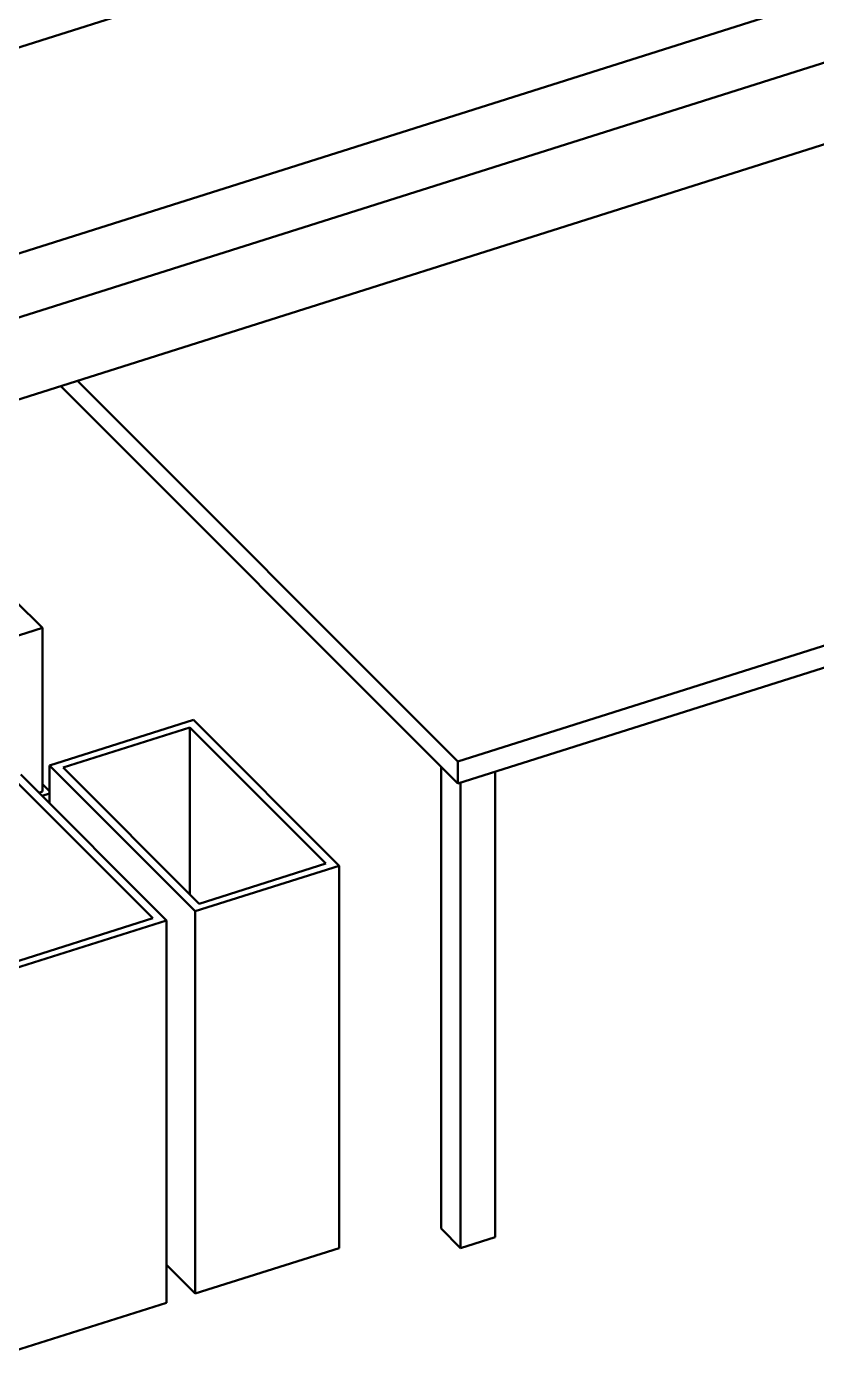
# Model space of a CAD drawing. Header units: millimetres. Extents: x 0 to 1800, y -680 to 297.
# Drawn here: x 340.69 to 362.27, y 85.37 to 121.73 of the extents above; entities that cross this region are included whole.
import ezdxf

# ---------------------------------------------------------------- set-up
doc = ezdxf.new("R2010")
doc.units = ezdxf.units.MM
doc.layers.add('OUTLINE', color=7, linetype='Continuous', lineweight=50)

# ---------------------------------------------------------------- blocks, each defined once
blk = doc.blocks.new('D-01_R03_1of1')
at = {"layer": 'OUTLINE'}
for p, q in [((319.74256, 108.96365), (380.16338, 128.09236)), ((319.74256, 107.21519), (381.49081, 126.76415)), ((335.53532, 119.59352), (356.8056, 126.32751)), ((297.95147, 98.0783), (381.49081, 124.52613)), ((352.47918, 101.64508), (342.08101, 112.04933)), ((352.47918, 101.04827), (341.62791, 111.90589)), ((352.47918, 101.64508), (374.50462, 108.61814)), ((352.47918, 101.04827), (374.50462, 108.02134)), ((341.12231, 105.29985), (340.383, 106.03959)), ((334.82933, 103.30755), (341.12231, 105.29985)), ((341.12231, 100.82381), (341.12231, 105.29985)), ((341.31897, 101.53882), (345.25208, 102.78401)), ((345.14883, 102.57648), (341.68769, 101.48071)), ((348.86563, 98.85751), (345.14883, 102.57648)), ((345.14883, 98.01755), (345.14883, 102.57648)), ((349.23436, 98.79941), (345.25208, 102.78401)), ((345.30124, 97.55422), (341.31897, 101.53882)), ((341.31897, 100.5027), (341.31897, 101.53882)), ((345.40449, 97.76175), (341.68769, 101.48071)), ((352.01704, 88.88659), (352.01704, 101.51068)), ((352.47918, 101.04827), (352.47918, 101.64508)), ((344.14589, 97.36329), (340.4291, 101.08225)), ((344.51462, 97.30518), (340.53234, 101.28978)), ((353.49195, 88.65415), (353.49195, 101.36891)), ((341.02791, 100.79392), (341.12231, 100.82381)), ((341.11641, 100.70538), (341.31897, 100.7695)), ((341.31897, 100.83426), (341.12231, 101.03103)), ((352.54801, 88.35531), (352.54801, 101.07006)), ((345.30124, 97.55422), (349.23436, 98.79941)), ((348.86563, 98.85751), (345.40449, 97.76175)), ((349.23436, 88.35531), (349.23436, 98.79941)), ((345.30124, 87.11012), (345.30124, 97.55422)), ((339.79488, 95.81095), (344.51462, 97.30518)), ((344.14589, 97.36329), (339.89813, 96.01848)), ((344.51462, 86.86108), (344.51462, 97.30518)), ((352.54801, 88.35531), (352.01704, 88.88659)), ((345.30124, 87.11012), (349.23436, 88.35531)), ((352.54801, 88.35531), (353.49195, 88.65415)), ((345.30124, 87.11012), (344.51462, 87.8972)), ((339.79488, 85.36685), (344.51462, 86.86108))]:
    blk.add_line(p, q, dxfattribs=at)

msp = doc.modelspace()

# ---------------------------------------------------------------- block references
msp.add_blockref('D-01_R03_1of1', (0, 0))

doc.saveas('drawing.dxf')
